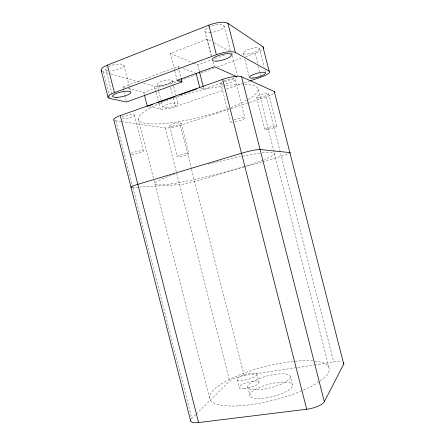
<?xml version="1.0" encoding="UTF-8"?>
<svg xmlns="http://www.w3.org/2000/svg" width="445" height="445" viewBox="0 0 445 445"><rect width="100%" height="100%" fill="white"/><g stroke="black" fill="none" stroke-linecap="round" stroke-linejoin="round"><path stroke-width="0.33" stroke-dasharray="2.23 1.67" d="M191.372 418.945A13.984 4.272 -16.7 0 1 191.823 418.456L195.756 414.573M196.251 414.084L229.67 381.042A11.793 3.104 -15.1 0 1 244.116 375.558L313.909 365.039M174.596 70.243L170.307 53.439L207.437 39.149L211.681 41.463M123.632 90.563L122.776 87.198L178.095 66.528L180.03 67.267M193.252 63.056L197.714 64.925L211.175 59.953M215.024 58.529L225.921 54.501M128.026 88.522L143.785 92.499L176.754 80.495M179.602 80.701L169.84 84.244A11.804 3.071 -13.6 0 1 154.521 86.363L143.234 83.171M180.253 80.462L200.434 73.13M201.084 72.897L214.751 67.929M217.355 66.984L242.742 57.761M245.345 56.81L255.113 53.267A12.594 3.443 -16.2 0 0 262.606 49.189M200.973 88.171L203.882 89.128L223.835 82.119M224.48 81.891L237.352 77.369M149.264 106.744L160.306 109.053A11.804 2.598 -13.7 0 0 175.558 106.672L223.918 89.935M226.533 89.028L243.521 83.148M244.177 82.92L249.4 81.112M121.352 121.613L165.128 127.954A11.798 2.203 -13.8 0 0 180.32 125.362L266.21 96.849A12.588 2.464 -15.6 0 0 273.853 93.35M243.982 167.092L194.615 181.41A11.798 1.012 -14.1 0 1 179.585 184.653L139.758 187.084M244.65 166.897L261.994 161.869M262.661 161.674L281.34 156.256A12.582 1.135 -14.9 0 0 289.178 153.547M314.593 364.933L333.75 362.046A12.582 3.477 -12.4 0 1 341.599 361.891M132.321 187.529A13.984 1.396 -13.6 0 0 132.894 187.506L139.074 187.128M115.272 120.712A13.99 3.032 -12.7 0 0 115.878 120.823L120.667 121.513M122.776 87.198L125.401 87.86M102.216 71.439A14.001 4.233 -12 0 0 103.396 71.901L110.037 73.781M110.699 73.97L139.914 82.236M183.257 68.502L194.86 72.936M170.307 53.439L192.618 62.789M214.106 42.787L229.264 51.047M257.065 374.468A10.285 2.692 -14.9 0 1 241.935 380.508A10.285 2.692 -14.9 0 1 242.297 375.602A10.285 2.692 -14.9 0 1 257.065 374.468L259.062 382.155M259.402 48.694A8.394 2.292 -16.2 0 1 247.503 54.04A8.394 2.292 -16.2 0 1 247.058 50.04A8.394 2.292 -16.2 0 1 259.402 48.694L264.085 67.067M264.92 70.349L265.42 72.318M268.674 93.645L276.923 126.03M255.113 53.267L257.8 63.83M258.473 66.472L260.158 73.075M260.325 73.737L260.998 76.379M266.21 96.849L333.75 362.046M258.117 89.206L329.078 367.809M256.626 97.177L264.842 129.439M243.248 53.222L243.938 55.914M244.794 59.274L249.417 77.441M231.856 53.038L232.368 55.047M232.54 55.714L237.658 75.8M224.035 25.832L230.716 52.059M230.888 52.733L231.4 54.746M235.155 79.677L244.956 118.159M220.731 83.31L230.538 121.802M207.437 39.149L211.892 56.649M213.266 62.033L214.468 66.744M204.906 31.289L211.058 55.425M290.29 376.615A21.922 6.13 -14.3 0 1 259.057 389.731A21.922 6.13 -14.3 0 1 257.672 379.129A21.922 6.13 -14.3 0 1 290.29 376.615L292.46 385.12A21.922 6.458 -14.3 0 1 261.293 398.498A21.922 6.458 -14.3 0 1 259.769 387.35A21.922 6.458 -14.3 0 1 292.46 385.12M197.714 64.925L199.254 70.978M203.371 87.114L203.882 89.128M178.095 66.528L180.998 77.914M174.768 70.916L177.166 80.328M172.276 80.74L173.478 85.446M173.65 86.119L176.22 96.198M176.392 96.865L178.106 103.585M181.054 123.104L188.819 153.558M247.754 387.2L249.918 395.694M170.68 87.543L172.699 95.458M173.372 98.1L175.558 106.672M180.32 125.362L191.378 168.733M191.55 169.4L244.116 375.558M169.623 125.991L177.388 156.451M157.029 84.578L158.576 90.624M158.743 91.297L161.318 101.382M161.485 102.055L162.859 107.429M154.521 86.363L155.883 91.703M156.05 92.371L158.264 101.043M158.943 103.713L160.306 109.053M165.128 127.954L229.67 381.042M143.785 92.499L144.291 94.479M138.401 119.366L153.825 179.841M153.998 180.514L209.662 398.72M123.994 65.426L130.847 92.287M134.223 115.049L143.373 150.916M123.805 91.236L126.38 101.326M105.771 69.414L112.652 96.37M103.396 71.901L109.353 95.252M109.526 95.92L110.204 98.59M115.878 120.823L132.721 186.828M132.894 187.506L191.823 418.456M237.235 379.691L239.171 387.406M234.053 119.805A7.459 1.246 -14.9 0 1 244.956 118.036A7.459 1.246 -14.9 0 1 234.732 121.913M232.396 122.208A7.459 1.246 -14.9 0 1 231.934 120.701M224.135 80.901A7.459 1.752 -15.1 0 1 235.138 79.51A7.459 1.752 -15.1 0 1 225.042 83.871M223.19 84.044A7.459 1.752 -15.1 0 1 222.511 81.663M130.847 153.341A6.992 1.079 -13.2 0 1 140.943 150.766A6.992 1.079 -13.2 0 1 141.293 152.346A6.992 1.079 -13.2 0 1 131.108 154.515M122.008 116.974A6.992 1.513 -12.7 0 1 132.221 114.599A6.992 1.513 -12.7 0 1 131.753 117.024A6.992 1.513 -12.7 0 1 121.657 118.793M244.845 84.5A61.738 12.95 -14.3 0 1 208.844 114.766A61.738 12.95 -14.3 0 1 141.449 113.764A61.738 12.95 -14.3 0 1 242.269 84.461M262.277 152.941A61.721 5.952 -14.3 0 1 264.441 159.516M263.345 159.961A61.721 5.952 -14.3 0 1 174.835 183.307A61.721 5.952 -14.3 0 1 174.596 174.229M208.154 164.216A61.721 5.952 -14.3 0 1 259.797 153.252M108.608 66.477A9.334 2.82 -12 0 1 120.884 64.058A9.334 2.82 -12 0 1 122.325 67.618A9.334 2.82 -12 0 1 110.327 70.744M107.684 70.532A9.334 2.82 -12 0 1 106.928 67.473M267.846 129.317A6.291 0.879 -15.2 0 0 276.951 126.107A6.291 0.879 -15.2 0 0 267.834 127.748A6.291 0.879 -15.2 0 0 267.846 129.317M259.691 97.305A6.291 1.229 -15.6 0 0 268.713 93.756A6.291 1.229 -15.6 0 0 259.53 95.135A6.291 1.229 -15.6 0 0 259.691 97.305M180.03 156.429A5.896 0.784 -13.9 0 0 188.819 153.642A5.896 0.784 -13.9 0 0 180.447 154.932A5.896 0.784 -13.9 0 0 180.03 156.429M172.326 126.213A5.902 1.101 -13.8 0 0 181.065 123.215A5.902 1.101 -13.8 0 0 172.604 124.188A5.902 1.101 -13.8 0 0 172.326 126.213M239.137 405.834A61.683 17.333 -14.3 0 0 329.322 369.472A61.683 17.333 -14.3 0 0 239.738 374.796A61.683 17.333 -14.3 0 0 239.137 405.834M243.994 388.596A10.285 2.837 -14.9 0 0 259.096 382.444A10.285 2.837 -14.9 0 0 244.294 383.445A10.285 2.837 -14.9 0 0 243.994 388.596M209.606 32.619A9.946 3.265 -15.5 0 0 224.074 26.155A9.946 3.265 -15.5 0 0 209.673 26.756A9.946 3.265 -15.5 0 0 209.606 32.619M160.728 85.318A7.865 2.047 -13.6 0 0 172.304 80.946A7.865 2.047 -13.6 0 0 160.901 81.635A7.865 2.047 -13.6 0 0 160.728 85.318M166.491 107.924A7.865 1.73 -13.7 0 0 178.122 103.763A7.865 1.73 -13.7 0 0 166.803 104.775A7.865 1.73 -13.7 0 0 166.491 107.924"/><path stroke-width="0.67" d="M190.755 419.924A13.984 4.272 -16.7 0 0 198.604 422.55L306.705 409.244A14.908 4.951 -13 0 0 324.322 401.702L343.724 364.11L274.309 91.52L241.54 76.724A14.919 3.51 -15.1 0 0 222.656 79.371L120.284 115.572A13.99 3.032 -12.7 0 0 114.003 120.144M101.76 71.144A14.001 4.233 -12 0 1 107.406 65.12L208.839 25.148A14.924 4.901 -15.5 0 1 227.929 23.307L262.9 46.725L269.125 71.161A12.588 2.909 -15.8 0 1 261.165 77.041L250.057 80.884M181.171 78.581L182.022 81.93L126.552 102L110.204 98.59A13.995 3.577 -12.4 0 1 114.432 92.643L216.376 54.729A14.924 4.144 -15.3 0 1 235.355 52.443L269.125 71.161M147.963 106.11L152.496 104.508M157.686 102.673L175.18 96.493M179.068 95.119L196.568 88.933M182.022 81.93L177.166 80.328L214.468 66.744L236.729 76.579M113.814 119.877L190.61 420.837M227.929 23.307L235.355 52.443M241.54 76.724L324.322 401.702M208.839 25.148L216.376 54.729M222.656 79.371L306.705 409.244M199.427 71.651L203.198 86.441M196.15 73.431L199.805 87.787M144.458 95.135L147.312 106.338M107.406 65.12L114.432 92.643M120.284 115.572L198.604 422.55M101.193 70.416L108.079 97.394M274.309 91.52A12.588 2.464 -15.6 0 1 274.571 92.66M131.447 187.484A13.984 1.396 -13.6 0 1 137.828 184.352L241.485 153.28A14.913 1.613 -14.7 0 1 260.086 149.537L289.862 152.585A12.582 1.135 -14.9 0 1 289.968 153.113M343.29 362.519A12.582 3.477 -12.4 0 1 343.724 364.11M262.9 46.725A12.594 3.443 -16.2 0 1 263.279 48.31M116.84 97.349A9.328 2.386 -12.4 0 0 130.858 92.532A9.328 2.386 -12.4 0 0 117.519 92.994A9.328 2.386 -12.4 0 0 116.84 97.349M216.86 61.082A9.946 2.759 -15.3 0 0 231.433 55.019A9.946 2.759 -15.3 0 0 217.143 56.064A9.946 2.759 -15.3 0 0 216.86 61.082M253.6 77.986A8.394 1.936 -15.8 0 0 265.587 72.974A8.394 1.936 -15.8 0 0 253.311 74.582A8.394 1.936 -15.8 0 0 253.6 77.986"/></g></svg>
